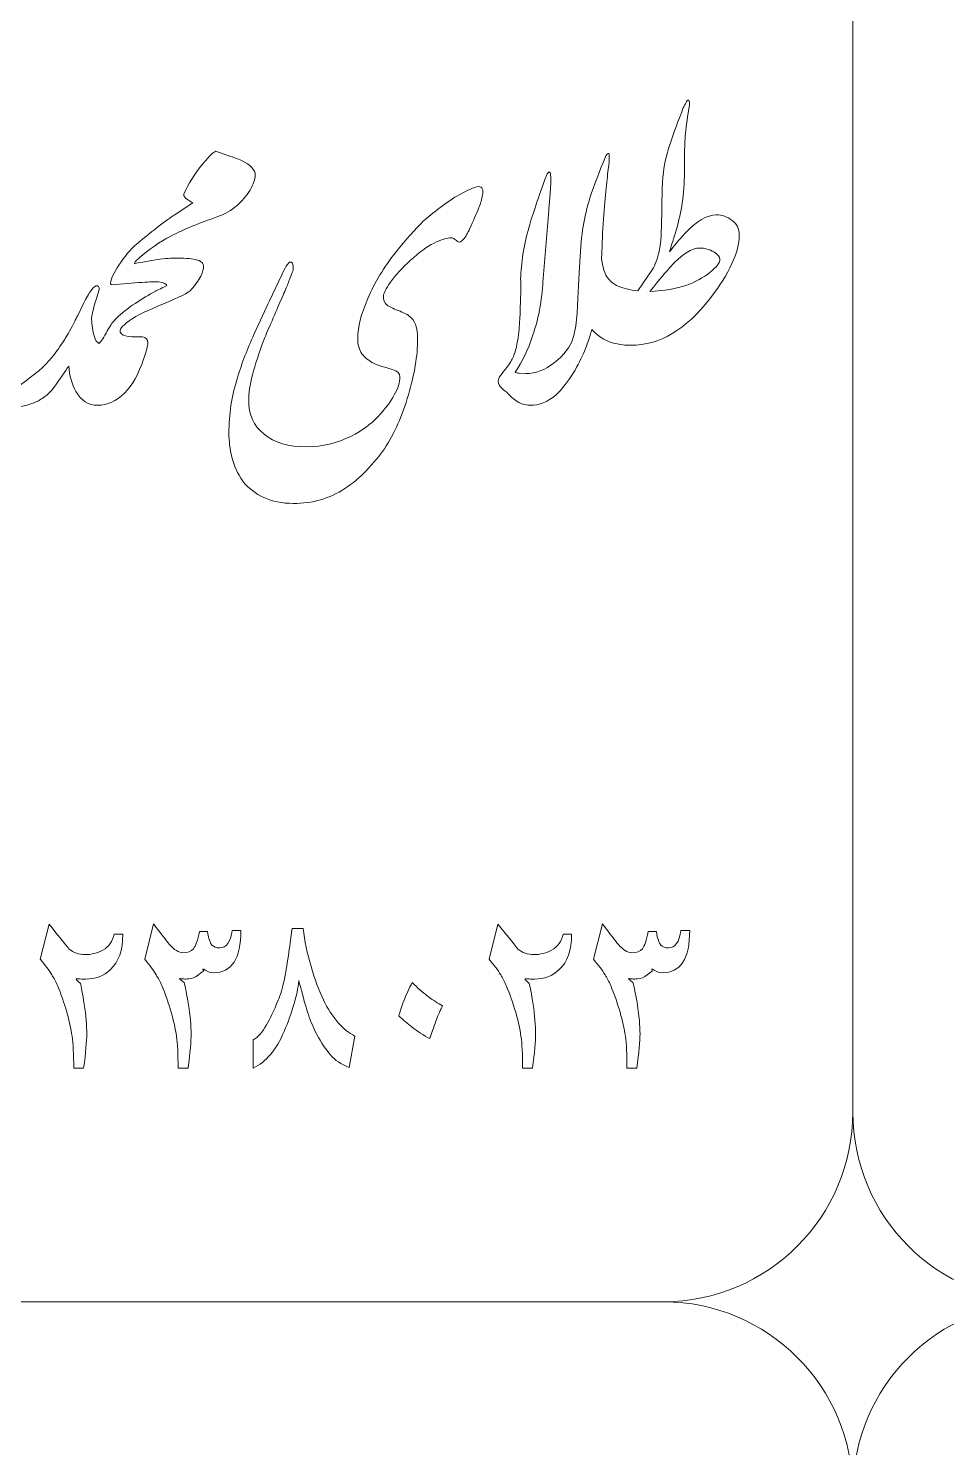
# Model space of a CAD drawing. Header units: millimetres. Extents: x 62 to 462, y 96 to 456.
# Drawn here: x 265.98 to 284.16, y 343.42 to 371.52 of the extents above; entities that cross this region are included whole.
import ezdxf

# ---------------------------------------------------------------- set-up
doc = ezdxf.new("R2010")
doc.units = ezdxf.units.MM
doc.header["$MEASUREMENT"] = 0
doc.layers.add('Layer 1', color=7, linetype='Continuous')

msp = doc.modelspace()

# ---------------------------------------------------------------- linework, layer by layer
at = {"layer": 'Layer 1', "color": 250, "lineweight": 18}
for points, knots in [([(256.0567, 376.3033), (256.0567, 376.3033), (278.5567, 376.3033), (278.5567, 376.3033), (280.6221, 376.3033), (282.3067, 374.6187), (282.3067, 372.5533), (282.3067, 372.5533), (282.3067, 350.0533), (282.3067, 350.0533), (282.3067, 347.9879), (280.6221, 346.3033), (278.5567, 346.3033), (278.5567, 346.3033), (256.0567, 346.3033), (256.0567, 346.3033), (253.9913, 346.3033), (252.3067, 347.9879), (252.3067, 350.0533), (252.3067, 350.0533), (252.3067, 372.5533), (252.3067, 372.5533), (252.3067, 374.6187), (253.9913, 376.3033), (256.0567, 376.3033)], [0, 0, 0, 0, 0.125, 0.125, 0.125, 0.25, 0.25, 0.25, 0.375, 0.375, 0.375, 0.5, 0.5, 0.5, 0.625, 0.625, 0.625, 0.75, 0.75, 0.75, 0.875, 0.875, 0.875, 1, 1, 1, 1]), ([(286.0567, 376.3033), (286.0567, 376.3033), (308.5567, 376.3033), (308.5567, 376.3033), (310.6221, 376.3033), (312.3067, 374.6187), (312.3067, 372.5533), (312.3067, 372.5533), (312.3067, 350.0533), (312.3067, 350.0533), (312.3067, 347.9879), (310.6221, 346.3033), (308.5567, 346.3033), (308.5567, 346.3033), (286.0567, 346.3033), (286.0567, 346.3033), (283.9913, 346.3033), (282.3067, 347.9879), (282.3067, 350.0533), (282.3067, 350.0533), (282.3067, 372.5533), (282.3067, 372.5533), (282.3067, 374.6187), (283.9913, 376.3033), (286.0567, 376.3033)], [0, 0, 0, 0, 0.125, 0.125, 0.125, 0.25, 0.25, 0.25, 0.375, 0.375, 0.375, 0.5, 0.5, 0.5, 0.625, 0.625, 0.625, 0.75, 0.75, 0.75, 0.875, 0.875, 0.875, 1, 1, 1, 1]), ([(277.3304, 366.9732), (277.338, 366.8896), (277.3533, 366.809), (277.3759, 366.7307), (277.4218, 366.5895), (277.5064, 366.4872), (277.6299, 366.4272), (277.7534, 366.3673), (277.8927, 366.332), (278.048, 366.3214), (278.048, 366.3214), (278.3584, 366.7765), (278.3584, 366.7765), (278.4096, 366.863), (278.4554, 367.0094), (278.4924, 367.2157), (278.5101, 367.3286), (278.5207, 367.5791), (278.5242, 367.9619), (278.5278, 368.3464), (278.5436, 368.6322), (278.5754, 368.8173), (278.6106, 368.9902), (278.6777, 369.2124), (278.7765, 369.4859), (278.877, 369.761), (278.9387, 369.9198), (278.9599, 369.9621), (278.9828, 370.0044), (279.0005, 370.0397), (279.0146, 370.068), (279.0322, 370.0962), (279.0481, 370.1014), (279.0604, 370.0856), (279.0745, 370.0697), (279.078, 370.0432), (279.071, 370.0044), (279.0339, 369.7734), (279.0075, 369.5864), (278.9934, 369.44), (278.9811, 369.2936), (278.974, 369.1542), (278.9757, 369.0219), (278.9775, 368.8896), (278.9757, 368.7186), (278.9687, 368.5086), (278.9616, 368.2988), (278.9405, 368.1048), (278.9052, 367.9284), (278.8717, 367.7502), (278.8293, 367.5791), (278.7765, 367.4115), (278.7253, 367.2457), (278.69, 367.1399), (278.6742, 367.094), (278.757, 367.1981), (278.8576, 367.3163), (278.9793, 367.4521), (279.2086, 367.7008), (279.4185, 367.8243), (279.6037, 367.8243), (279.7166, 367.8243), (279.8207, 367.7872), (279.9141, 367.7149), (280.0094, 367.6461), (280.0588, 367.5491), (280.0588, 367.4203), (280.0588, 367.0887), (279.863, 366.6707), (279.4749, 366.1627), (278.9987, 365.5488), (278.4783, 365.2419), (277.9139, 365.2419), (277.5739, 365.2419), (277.3163, 365.345), (277.1399, 365.5524), (277.1271, 365.5111), (277.1147, 365.4735), (277.1025, 365.4396), (277.0725, 365.3372), (277.0284, 365.2155), (276.9702, 365.0762), (276.9138, 364.9368), (276.8343, 364.7886), (276.7338, 364.6335), (276.6315, 364.4782), (276.5292, 364.353), (276.4251, 364.256), (276.2646, 364.1166), (276.0936, 364.0496), (275.9136, 364.0531), (275.8219, 364.0566), (275.7372, 364.0813), (275.6614, 364.1272), (275.589, 364.1748), (275.5221, 364.2348), (275.4603, 364.3036), (275.4039, 364.3477), (275.3703, 364.3776), (275.3562, 364.39), (275.3086, 364.4359), (275.2839, 364.4817), (275.2839, 364.5294), (275.2839, 364.5646), (275.3016, 364.6052), (275.3351, 364.6493), (275.3703, 364.6934), (275.4091, 364.7445), (275.455, 364.7992), (275.4744, 364.8257), (275.5026, 364.8681), (275.5362, 364.9227), (275.5714, 364.9774), (275.6014, 365.0514), (275.6279, 365.1432), (275.6526, 365.2332), (275.6755, 365.3531), (275.6913, 365.5013), (275.7055, 365.6494), (275.7143, 365.7782), (275.7178, 365.884), (275.7178, 365.884), (275.7284, 366.2051), (275.7284, 366.2051), (275.7319, 366.3144), (275.7319, 366.4308), (275.7284, 366.5508), (275.7354, 366.8683), (275.7901, 367.2123), (275.8942, 367.5844), (275.9665, 367.8366), (276.0812, 368.1753), (276.24, 368.6022), (276.2505, 368.6304), (276.2611, 368.6481), (276.2717, 368.6586), (276.2805, 368.6692), (276.2893, 368.6745), (276.2964, 368.6745), (276.3211, 368.6709), (276.3317, 368.6057), (276.3282, 368.4787), (276.3246, 368.417), (276.3176, 368.3164), (276.3069, 368.1789), (276.2964, 368.0377), (276.2893, 367.9478), (276.2858, 367.9107), (276.2858, 367.9107), (276.1729, 366.5667), (276.1729, 366.5667), (276.1659, 366.4044), (276.1464, 366.2209), (276.1164, 366.0128), (276.0812, 365.8134), (276.0318, 365.6194), (275.9665, 365.4289), (275.8766, 365.1503), (275.7602, 364.9104), (275.619, 364.711), (275.6261, 364.6969), (275.6544, 364.6899), (275.702, 364.6899), (275.702, 364.6899), (275.8325, 364.6846), (275.8325, 364.6846), (276.0212, 364.6776), (276.21, 364.7499), (276.4005, 364.8998), (276.5892, 365.0497), (276.7109, 365.2085), (276.762, 365.3742), (276.8132, 365.5419), (276.8414, 365.7094), (276.845, 365.8788), (276.8679, 366.2685), (276.8873, 366.6072), (276.9014, 366.8947), (276.9155, 367.1823), (276.9366, 367.4151), (276.9666, 367.595), (276.9949, 367.7732), (277.0425, 367.9689), (277.1078, 368.1789), (277.173, 368.3887), (277.2771, 368.6604), (277.4182, 368.9955), (277.4394, 369.0291), (277.457, 369.0432), (277.4747, 369.0361), (277.4923, 369.0291), (277.4853, 368.895), (277.4517, 368.6304), (277.4182, 368.3676), (277.3847, 367.9778), (277.3512, 367.461), (277.3476, 367.3266), (277.3408, 367.1646), (277.3304, 366.9732)], [0, 0, 0, 0, 0.0151515, 0.0151515, 0.0151515, 0.030303, 0.030303, 0.030303, 0.0454545, 0.0454545, 0.0454545, 0.0606061, 0.0606061, 0.0606061, 0.0757576, 0.0757576, 0.0757576, 0.0909091, 0.0909091, 0.0909091, 0.1060606, 0.1060606, 0.1060606, 0.1212121, 0.1212121, 0.1212121, 0.1363636, 0.1363636, 0.1363636, 0.1515152, 0.1515152, 0.1515152, 0.1666667, 0.1666667, 0.1666667, 0.1818182, 0.1818182, 0.1818182, 0.1969697, 0.1969697, 0.1969697, 0.2121212, 0.2121212, 0.2121212, 0.2272727, 0.2272727, 0.2272727, 0.2424242, 0.2424242, 0.2424242, 0.2575758, 0.2575758, 0.2575758, 0.2727273, 0.2727273, 0.2727273, 0.2878788, 0.2878788, 0.2878788, 0.3030303, 0.3030303, 0.3030303, 0.3181818, 0.3181818, 0.3181818, 0.3333333, 0.3333333, 0.3333333, 0.3484848, 0.3484848, 0.3484848, 0.3636364, 0.3636364, 0.3636364, 0.3787879, 0.3787879, 0.3787879, 0.3939394, 0.3939394, 0.3939394, 0.4090909, 0.4090909, 0.4090909, 0.4242424, 0.4242424, 0.4242424, 0.4393939, 0.4393939, 0.4393939, 0.4545455, 0.4545455, 0.4545455, 0.469697, 0.469697, 0.469697, 0.4848485, 0.4848485, 0.4848485, 0.5, 0.5, 0.5, 0.5151515, 0.5151515, 0.5151515, 0.530303, 0.530303, 0.530303, 0.5454545, 0.5454545, 0.5454545, 0.5606061, 0.5606061, 0.5606061, 0.5757576, 0.5757576, 0.5757576, 0.5909091, 0.5909091, 0.5909091, 0.6060606, 0.6060606, 0.6060606, 0.6212121, 0.6212121, 0.6212121, 0.6363636, 0.6363636, 0.6363636, 0.6515152, 0.6515152, 0.6515152, 0.6666667, 0.6666667, 0.6666667, 0.6818182, 0.6818182, 0.6818182, 0.6969697, 0.6969697, 0.6969697, 0.7121212, 0.7121212, 0.7121212, 0.7272727, 0.7272727, 0.7272727, 0.7424242, 0.7424242, 0.7424242, 0.7575758, 0.7575758, 0.7575758, 0.7727273, 0.7727273, 0.7727273, 0.7878788, 0.7878788, 0.7878788, 0.8030303, 0.8030303, 0.8030303, 0.8181818, 0.8181818, 0.8181818, 0.8333333, 0.8333333, 0.8333333, 0.8484848, 0.8484848, 0.8484848, 0.8636364, 0.8636364, 0.8636364, 0.8787879, 0.8787879, 0.8787879, 0.8939394, 0.8939394, 0.8939394, 0.9090909, 0.9090909, 0.9090909, 0.9242424, 0.9242424, 0.9242424, 0.9393939, 0.9393939, 0.9393939, 0.9545455, 0.9545455, 0.9545455, 0.969697, 0.969697, 0.969697, 0.9848485, 0.9848485, 0.9848485, 1, 1, 1, 1]), ([(268.1684, 367.2828), (268.2548, 367.3551), (268.3783, 367.4539), (268.5405, 367.5827), (268.6993, 367.7026), (268.8069, 367.782), (268.8669, 367.819), (268.8669, 367.819), (269.2373, 368.0625), (269.2373, 368.0625), (269.2285, 368.0695), (269.1915, 368.0924), (269.1297, 368.1294), (269.0821, 368.1542), (269.0574, 368.1876), (269.0574, 368.2335), (269.1474, 368.4328), (269.2708, 368.6304), (269.4296, 368.828), (269.5848, 369.0132), (269.6748, 369.0978), (269.703, 369.0802), (269.9817, 368.985), (270.1475, 368.9232), (270.1986, 368.9003), (270.3821, 368.8138), (270.4738, 368.715), (270.4738, 368.6057), (270.4738, 368.5299), (270.4385, 368.4311), (270.3697, 368.3112), (270.2939, 368.193), (270.2074, 368.0924), (270.1122, 368.006), (270.0046, 367.9161), (269.8794, 367.8437), (269.7347, 367.789), (269.359, 367.662), (269.0521, 367.5351), (268.8122, 367.408), (268.5762, 367.2848), (268.3639, 367.1394), (268.1775, 366.9701), (268.1775, 366.9701), (268.1701, 366.9582), (268.1701, 366.9582), (268.1313, 366.9353), (268.1067, 366.9123), (268.0943, 366.8912), (268.0819, 366.87), (268.0767, 366.8595), (268.0767, 366.8559), (268.1067, 366.863), (268.2372, 366.8859), (268.4647, 366.9282), (268.6323, 366.9547), (268.7734, 366.9688), (268.888, 366.9688), (269.052, 366.9688), (269.1879, 366.9582), (269.2902, 366.9388), (269.3978, 366.9177), (269.4507, 366.8683), (269.4507, 366.7889), (269.4507, 366.7572), (269.4313, 366.699), (269.3943, 366.6125), (269.3449, 366.5226), (269.2831, 366.4326), (269.2073, 366.3444), (269.1561, 366.2844), (268.9727, 366.1909), (268.6569, 366.0604), (268.343, 365.9281), (268.149, 365.8399), (268.0767, 365.7941), (268.0043, 365.7465), (267.9496, 365.7076), (267.9108, 365.6777), (267.89, 365.6502), (267.8672, 365.6297), (267.8426, 365.6168), (267.7887, 365.555), (267.7816, 365.5059), (267.8226, 365.4695), (267.8632, 365.4307), (267.932, 365.4113), (268.029, 365.4096), (268.126, 365.4078), (268.1966, 365.4078), (268.2407, 365.4078), (268.3095, 365.4007), (268.3448, 365.3601), (268.3448, 365.2878), (268.3448, 365.2367), (268.3165, 365.1273), (268.2618, 364.9633), (268.1649, 364.674), (268.0396, 364.4517), (267.8844, 364.2966), (267.7221, 364.1343), (267.5457, 364.0531), (267.3517, 364.0531), (267.17, 364.0531), (267.0271, 364.1448), (266.9231, 364.3265), (266.8439, 364.4712), (266.7954, 364.6392), (266.7791, 364.8303), (266.7089, 364.7246), (266.6141, 364.586), (266.4944, 364.4147), (266.4221, 364.3248), (266.3604, 364.2612), (266.3074, 364.2242), (266.2386, 364.1748), (266.1699, 364.136), (266.0993, 364.1078), (266.0288, 364.0778), (265.9512, 364.0549), (265.8665, 364.0355), (265.7818, 364.0161), (265.6989, 363.9966), (265.616, 363.9755), (265.616, 363.9755), (265.2738, 363.8926), (265.2738, 363.8926), (265.1362, 363.8697), (265.0515, 363.8661), (265.0215, 363.882), (265.0215, 363.9314), (265.078, 363.9914), (265.1927, 364.0637), (265.295, 364.1289), (265.4008, 364.196), (265.5066, 364.263), (265.6143, 364.33), (265.7201, 364.3953), (265.8276, 364.4606), (266.0993, 364.6511), (266.3039, 364.8292), (266.438, 364.9932), (266.5403, 365.122), (266.6214, 365.2332), (266.6796, 365.3301), (266.7184, 365.3848), (266.7749, 365.4801), (266.8507, 365.6142), (266.8507, 365.6142), (266.9007, 365.7166), (266.9007, 365.7166), (266.9127, 365.7446), (266.9254, 365.7715), (266.939, 365.7976), (266.9452, 365.8101), (266.9515, 365.8222), (266.958, 365.834), (266.958, 365.834), (267.0729, 366.0693), (267.0729, 366.0693), (267.1242, 366.1751), (267.1753, 366.2615), (267.2229, 366.3267), (267.267, 366.3921), (267.3093, 366.4238), (267.3464, 366.4203), (267.3816, 366.4026), (267.3922, 366.3691), (267.3781, 366.3162), (267.3393, 366.2033), (267.3164, 366.1292), (267.3058, 366.0939), (267.2667, 365.9638), (267.2411, 365.8608), (267.2298, 365.7864), (267.2472, 365.4744), (267.2981, 365.3052), (267.3834, 365.2773), (267.4205, 365.316), (267.4752, 365.399), (267.5439, 365.526), (267.5845, 365.6018), (267.6163, 365.6529), (267.6357, 365.6812), (267.6408, 365.6877), (267.6467, 365.6931), (267.6534, 365.6979), (267.6844, 365.736), (267.7227, 365.7765), (267.7662, 365.817), (267.8738, 365.914), (267.9814, 365.9969), (268.0925, 366.0693), (268.2336, 366.1627), (268.3695, 366.2439), (268.5, 366.3126), (268.5105, 366.3197), (268.5846, 366.3567), (268.7223, 366.422), (268.7223, 366.4555), (268.6675, 366.4802), (268.5564, 366.4944), (268.4612, 366.4979), (268.3306, 366.4944), (268.1701, 366.4837), (268.1701, 366.4837), (267.6321, 366.4414), (267.6321, 366.4414), (267.6075, 366.4414), (267.6004, 366.4626), (267.611, 366.5031), (267.6321, 366.5931), (267.6992, 366.7236), (267.8156, 366.8912), (267.9288, 367.0583), (268.0453, 367.1859), (268.1653, 367.2756), (268.1653, 367.2756), (268.1684, 367.2828), (268.1684, 367.2828)], [0, 0, 0, 0, 0.0136986, 0.0136986, 0.0136986, 0.0273973, 0.0273973, 0.0273973, 0.0410959, 0.0410959, 0.0410959, 0.0547945, 0.0547945, 0.0547945, 0.0684932, 0.0684932, 0.0684932, 0.0821918, 0.0821918, 0.0821918, 0.0958904, 0.0958904, 0.0958904, 0.109589, 0.109589, 0.109589, 0.1232877, 0.1232877, 0.1232877, 0.1369863, 0.1369863, 0.1369863, 0.1506849, 0.1506849, 0.1506849, 0.1643836, 0.1643836, 0.1643836, 0.1780822, 0.1780822, 0.1780822, 0.1917808, 0.1917808, 0.1917808, 0.2054795, 0.2054795, 0.2054795, 0.2191781, 0.2191781, 0.2191781, 0.2328767, 0.2328767, 0.2328767, 0.2465753, 0.2465753, 0.2465753, 0.260274, 0.260274, 0.260274, 0.2739726, 0.2739726, 0.2739726, 0.2876712, 0.2876712, 0.2876712, 0.3013699, 0.3013699, 0.3013699, 0.3150685, 0.3150685, 0.3150685, 0.3287671, 0.3287671, 0.3287671, 0.3424658, 0.3424658, 0.3424658, 0.3561644, 0.3561644, 0.3561644, 0.369863, 0.369863, 0.369863, 0.3835616, 0.3835616, 0.3835616, 0.3972603, 0.3972603, 0.3972603, 0.4109589, 0.4109589, 0.4109589, 0.4246575, 0.4246575, 0.4246575, 0.4383562, 0.4383562, 0.4383562, 0.4520548, 0.4520548, 0.4520548, 0.4657534, 0.4657534, 0.4657534, 0.4794521, 0.4794521, 0.4794521, 0.4931507, 0.4931507, 0.4931507, 0.5068493, 0.5068493, 0.5068493, 0.5205479, 0.5205479, 0.5205479, 0.5342466, 0.5342466, 0.5342466, 0.5479452, 0.5479452, 0.5479452, 0.5616438, 0.5616438, 0.5616438, 0.5753425, 0.5753425, 0.5753425, 0.5890411, 0.5890411, 0.5890411, 0.6027397, 0.6027397, 0.6027397, 0.6164384, 0.6164384, 0.6164384, 0.630137, 0.630137, 0.630137, 0.6438356, 0.6438356, 0.6438356, 0.6575342, 0.6575342, 0.6575342, 0.6712329, 0.6712329, 0.6712329, 0.6849315, 0.6849315, 0.6849315, 0.6986301, 0.6986301, 0.6986301, 0.7123288, 0.7123288, 0.7123288, 0.7260274, 0.7260274, 0.7260274, 0.739726, 0.739726, 0.739726, 0.7534247, 0.7534247, 0.7534247, 0.7671233, 0.7671233, 0.7671233, 0.7808219, 0.7808219, 0.7808219, 0.7945205, 0.7945205, 0.7945205, 0.8082192, 0.8082192, 0.8082192, 0.8219178, 0.8219178, 0.8219178, 0.8356164, 0.8356164, 0.8356164, 0.8493151, 0.8493151, 0.8493151, 0.8630137, 0.8630137, 0.8630137, 0.8767123, 0.8767123, 0.8767123, 0.890411, 0.890411, 0.890411, 0.9041096, 0.9041096, 0.9041096, 0.9178082, 0.9178082, 0.9178082, 0.9315068, 0.9315068, 0.9315068, 0.9452055, 0.9452055, 0.9452055, 0.9589041, 0.9589041, 0.9589041, 0.9726027, 0.9726027, 0.9726027, 0.9863014, 0.9863014, 0.9863014, 1, 1, 1, 1]), ([(274.9788, 368.2494), (274.9664, 368.163), (274.9434, 368.0801), (274.9152, 367.9989), (274.8852, 367.9178), (274.8376, 367.8049), (274.7706, 367.6602), (274.7036, 367.5156), (274.663, 367.4327), (274.6489, 367.4115), (274.5942, 367.3251), (274.5448, 367.2828), (274.5042, 367.2828), (274.4725, 367.304), (274.446, 367.3233), (274.4214, 367.3428), (274.3967, 367.3622), (274.3755, 367.371), (274.3543, 367.371), (274.2679, 367.371), (274.155, 367.3357), (274.0139, 367.2651), (273.871, 367.1946), (273.7176, 367.0817), (273.5482, 366.9265), (273.3789, 366.7713), (273.2466, 366.6266), (273.1514, 366.4926), (273.0579, 366.3585), (273.0102, 366.265), (273.0102, 366.2139), (273.0102, 366.138), (273.0332, 366.078), (273.0825, 366.0375), (273.1231, 366.0057), (273.1972, 365.9705), (273.3048, 365.9299), (273.4107, 365.8875), (273.483, 365.854), (273.5165, 365.8258), (273.6312, 365.7465), (273.6876, 365.5912), (273.6876, 365.3601), (273.6876, 365.0409), (273.6276, 364.674), (273.5059, 364.263), (273.386, 363.8502), (273.2272, 363.494), (273.0314, 363.1905), (272.9309, 363.0495), (272.8145, 362.9083), (272.6804, 362.7672), (272.5464, 362.6244), (272.4017, 362.5044), (272.2465, 362.4039), (271.9501, 362.2081), (271.608, 362.1093), (271.2234, 362.1093), (270.786, 362.1164), (270.4526, 362.2645), (270.225, 362.5538), (270.1227, 362.702), (270.0504, 362.859), (270.0117, 363.0248), (269.9711, 363.1905), (269.9517, 363.3476), (269.9517, 363.4957), (269.9517, 363.6845), (269.9658, 363.8697), (269.9922, 364.0513), (270.0204, 364.2312), (270.0628, 364.413), (270.121, 364.5964), (270.2109, 364.8927), (270.3186, 365.1785), (270.4473, 365.4537), (270.5743, 365.7288), (270.6766, 365.9511), (270.756, 366.1204), (270.756, 366.1204), (270.9994, 366.6372), (270.9994, 366.6372), (271.0276, 366.6954), (271.0559, 366.7518), (271.0876, 366.8083), (271.1176, 366.863), (271.1458, 366.8895), (271.1705, 366.8895), (271.204, 366.8895), (271.2234, 366.863), (271.2252, 366.8083), (271.227, 366.7518), (271.2199, 366.7113), (271.2058, 366.6831), (271.1688, 366.5843), (271.1352, 366.4996), (271.1088, 366.4326), (271.0806, 366.3656), (271.04, 366.2685), (270.9835, 366.1416), (270.9288, 366.0128), (270.8689, 365.8752), (270.8054, 365.727), (270.7419, 365.5789), (270.689, 365.4572), (270.6484, 365.3601), (270.4455, 364.824), (270.3432, 364.42), (270.3432, 364.1519), (270.3432, 363.8697), (270.4438, 363.6456), (270.6466, 363.4798), (270.8477, 363.3141), (271.1317, 363.2311), (271.4968, 363.2311), (271.8002, 363.2311), (272.093, 363.3017), (272.377, 363.4428), (272.5869, 363.5504), (272.7633, 363.6792), (272.9044, 363.8309), (273.0455, 363.9825), (273.1531, 364.1254), (273.2272, 364.2577), (273.3013, 364.39), (273.3384, 364.5099), (273.3384, 364.6158), (273.3384, 364.6811), (273.2889, 364.7304), (273.1902, 364.7604), (273.0914, 364.7922), (273.0208, 364.8133), (272.9767, 364.824), (272.9344, 364.8327), (272.885, 364.8522), (272.8286, 364.8804), (272.7228, 364.9315), (272.6416, 364.9968), (272.5851, 365.0744), (272.5305, 365.152), (272.5023, 365.2578), (272.5023, 365.3919), (272.5023, 365.5947), (272.5692, 365.854), (272.7015, 366.1662), (272.8338, 366.4802), (273.0208, 366.7889), (273.2625, 367.0923), (273.46, 367.3392), (273.6399, 367.5421), (273.8004, 367.6956), (273.8869, 367.7749), (273.998, 367.8666), (274.1321, 367.9672), (274.2661, 368.0695), (274.3967, 368.1559), (274.5254, 368.2282), (274.6806, 368.3182), (274.8024, 368.3694), (274.8923, 368.3835), (274.9293, 368.3835), (274.9558, 368.3676), (274.9699, 368.3376), (274.9823, 368.3058), (274.9858, 368.2776), (274.9788, 368.2494)], [0, 0, 0, 0, 0.0181818, 0.0181818, 0.0181818, 0.0363636, 0.0363636, 0.0363636, 0.0545455, 0.0545455, 0.0545455, 0.0727273, 0.0727273, 0.0727273, 0.0909091, 0.0909091, 0.0909091, 0.1090909, 0.1090909, 0.1090909, 0.1272727, 0.1272727, 0.1272727, 0.1454545, 0.1454545, 0.1454545, 0.1636364, 0.1636364, 0.1636364, 0.1818182, 0.1818182, 0.1818182, 0.2, 0.2, 0.2, 0.2181818, 0.2181818, 0.2181818, 0.2363636, 0.2363636, 0.2363636, 0.2545455, 0.2545455, 0.2545455, 0.2727273, 0.2727273, 0.2727273, 0.2909091, 0.2909091, 0.2909091, 0.3090909, 0.3090909, 0.3090909, 0.3272727, 0.3272727, 0.3272727, 0.3454545, 0.3454545, 0.3454545, 0.3636364, 0.3636364, 0.3636364, 0.3818182, 0.3818182, 0.3818182, 0.4, 0.4, 0.4, 0.4181818, 0.4181818, 0.4181818, 0.4363636, 0.4363636, 0.4363636, 0.4545455, 0.4545455, 0.4545455, 0.4727273, 0.4727273, 0.4727273, 0.4909091, 0.4909091, 0.4909091, 0.5090909, 0.5090909, 0.5090909, 0.5272727, 0.5272727, 0.5272727, 0.5454545, 0.5454545, 0.5454545, 0.5636364, 0.5636364, 0.5636364, 0.5818182, 0.5818182, 0.5818182, 0.6, 0.6, 0.6, 0.6181818, 0.6181818, 0.6181818, 0.6363636, 0.6363636, 0.6363636, 0.6545455, 0.6545455, 0.6545455, 0.6727273, 0.6727273, 0.6727273, 0.6909091, 0.6909091, 0.6909091, 0.7090909, 0.7090909, 0.7090909, 0.7272727, 0.7272727, 0.7272727, 0.7454545, 0.7454545, 0.7454545, 0.7636364, 0.7636364, 0.7636364, 0.7818182, 0.7818182, 0.7818182, 0.8, 0.8, 0.8, 0.8181818, 0.8181818, 0.8181818, 0.8363636, 0.8363636, 0.8363636, 0.8545455, 0.8545455, 0.8545455, 0.8727273, 0.8727273, 0.8727273, 0.8909091, 0.8909091, 0.8909091, 0.9090909, 0.9090909, 0.9090909, 0.9272727, 0.9272727, 0.9272727, 0.9454545, 0.9454545, 0.9454545, 0.9636364, 0.9636364, 0.9636364, 0.9818182, 0.9818182, 0.9818182, 1, 1, 1, 1]), ([(279.676, 366.9441), (279.676, 366.9882), (279.6354, 367.0358), (279.5526, 367.0887), (279.4626, 367.1399), (279.3726, 367.1664), (279.2827, 367.1664), (279.1186, 367.1734), (278.9175, 367.0428), (278.6847, 366.7783), (278.6142, 366.7059), (278.4819, 366.549), (278.2861, 366.3073), (278.5754, 366.3214), (278.8135, 366.362), (279.0022, 366.4272), (279.1892, 366.4926), (279.348, 366.579), (279.4749, 366.6848), (279.609, 366.7924), (279.676, 366.8788), (279.676, 366.9441)], [0, 0, 0, 0, 0.1428571, 0.1428571, 0.1428571, 0.2857143, 0.2857143, 0.2857143, 0.4285714, 0.4285714, 0.4285714, 0.5714286, 0.5714286, 0.5714286, 0.7142857, 0.7142857, 0.7142857, 0.8571429, 0.8571429, 0.8571429, 1, 1, 1, 1]), ([(256.0567, 346.3033), (256.0567, 346.3033), (278.5567, 346.3033), (278.5567, 346.3033), (280.6221, 346.3033), (282.3067, 344.6187), (282.3067, 342.5533), (282.3067, 342.5533), (282.3067, 320.0533), (282.3067, 320.0533), (282.3067, 317.9879), (280.6221, 316.3033), (278.5567, 316.3033), (278.5567, 316.3033), (256.0567, 316.3033), (256.0567, 316.3033), (253.9913, 316.3033), (252.3067, 317.9879), (252.3067, 320.0533), (252.3067, 320.0533), (252.3067, 342.5533), (252.3067, 342.5533), (252.3067, 344.6187), (253.9913, 346.3033), (256.0567, 346.3033)], [0, 0, 0, 0, 0.125, 0.125, 0.125, 0.25, 0.25, 0.25, 0.375, 0.375, 0.375, 0.5, 0.5, 0.5, 0.625, 0.625, 0.625, 0.75, 0.75, 0.75, 0.875, 0.875, 0.875, 1, 1, 1, 1]), ([(286.0567, 346.3033), (286.0567, 346.3033), (308.5567, 346.3033), (308.5567, 346.3033), (310.6221, 346.3033), (312.3067, 344.6187), (312.3067, 342.5533), (312.3067, 342.5533), (312.3067, 320.0533), (312.3067, 320.0533), (312.3067, 317.9879), (310.6221, 316.3033), (308.5567, 316.3033), (308.5567, 316.3033), (286.0567, 316.3033), (286.0567, 316.3033), (283.9913, 316.3033), (282.3067, 317.9879), (282.3067, 320.0533), (282.3067, 320.0533), (282.3067, 342.5533), (282.3067, 342.5533), (282.3067, 344.6187), (283.9913, 346.3033), (286.0567, 346.3033)], [0, 0, 0, 0, 0.125, 0.125, 0.125, 0.25, 0.25, 0.25, 0.375, 0.375, 0.375, 0.5, 0.5, 0.5, 0.625, 0.625, 0.625, 0.75, 0.75, 0.75, 0.875, 0.875, 0.875, 1, 1, 1, 1])]:
    msp.add_open_spline(points, degree=3, knots=knots, dxfattribs=at)
at = {"layer": 'Layer 1', "color": 250, "lineweight": 9}
for points, knots in [([(267.1005, 353.177), (267.2301, 353.177), (267.3474, 353.207), (267.4541, 353.2652), (267.5767, 353.3322), (267.6516, 353.4372), (267.6789, 353.58), (267.6789, 353.58), (267.85, 353.58), (267.85, 353.58), (267.85, 353.2634), (267.768, 353.0298), (267.604, 352.8799), (267.47, 352.7564), (267.3068, 352.6938), (267.1163, 352.6938), (267.1163, 352.6938), (267.0775, 352.6938), (267.0775, 352.6938), (267.022, 352.6938), (266.977, 352.6956), (266.9417, 352.6991), (266.9065, 352.7026), (266.9294, 352.6717), (267.0105, 352.6065), (267.0273, 352.5465), (267.0529, 352.4072), (267.0864, 352.1894), (267.1199, 351.9716), (267.1366, 351.7767), (267.1366, 351.6065), (267.1366, 351.4637), (267.1163, 351.237), (267.0749, 350.9275), (267.0749, 350.9275), (266.8783, 350.9275), (266.8783, 350.9275), (266.8783, 351.2026), (266.8677, 351.4143), (266.8465, 351.5615), (266.8245, 351.7088), (266.7901, 351.8666), (266.7416, 352.0351), (266.6878, 352.2211), (266.6261, 352.3984), (266.5555, 352.565), (266.5211, 352.6426), (266.4841, 352.7132), (266.4444, 352.7767), (266.388, 352.8719), (266.3121, 352.9742), (266.2169, 353.0844), (266.2169, 353.0844), (266.3897, 353.7793), (266.3897, 353.7793), (266.552, 353.5791), (266.6834, 353.416), (266.7857, 353.2881), (266.8747, 353.2141), (266.9797, 353.177), (267.1005, 353.177)], [0, 0, 0, 0, 0.05, 0.05, 0.05, 0.1, 0.1, 0.1, 0.15, 0.15, 0.15, 0.2, 0.2, 0.2, 0.25, 0.25, 0.25, 0.3, 0.3, 0.3, 0.35, 0.35, 0.35, 0.4, 0.4, 0.4, 0.45, 0.45, 0.45, 0.5, 0.5, 0.5, 0.55, 0.55, 0.55, 0.6, 0.6, 0.6, 0.65, 0.65, 0.65, 0.7, 0.7, 0.7, 0.75, 0.75, 0.75, 0.8, 0.8, 0.8, 0.85, 0.85, 0.85, 0.9, 0.9, 0.9, 0.95, 0.95, 0.95, 1, 1, 1, 1]), ([(269.7698, 353.3093), (269.8985, 353.3093), (269.9805, 353.4257), (270.0149, 353.6576), (270.0149, 353.6576), (270.1886, 353.6576), (270.1886, 353.6576), (270.1886, 353.0977), (270.007, 352.8181), (269.6454, 352.8181), (269.589, 352.8181), (269.5352, 352.8358), (269.484, 352.871), (269.4338, 352.9063), (269.4223, 352.8993), (269.4523, 352.849), (269.4541, 352.8578), (269.4197, 352.834), (269.3482, 352.7767), (269.2848, 352.7238), (269.2204, 352.6964), (269.1551, 352.6964), (269.1463, 352.6964), (269.1357, 352.6964), (269.1225, 352.6956), (269.1093, 352.6947), (269.0943, 352.6938), (269.0775, 352.6938), (269.0467, 352.6938), (269.0158, 352.6973), (268.9858, 352.7035), (268.9558, 352.7097), (268.9814, 352.6832), (269.0643, 352.6241), (269.0872, 352.5456), (269.1154, 352.3984), (269.1507, 352.1823), (269.186, 351.9672), (269.2036, 351.7749), (269.2036, 351.6065), (269.2036, 351.4637), (269.1833, 351.237), (269.1419, 350.9275), (269.1419, 350.9275), (268.9453, 350.9275), (268.9453, 350.9275), (268.9453, 351.2026), (268.9347, 351.4143), (268.9135, 351.5615), (268.8915, 351.7088), (268.8571, 351.8666), (268.8086, 352.0351), (268.7557, 352.2211), (268.6931, 352.3984), (268.6225, 352.565), (268.5881, 352.6426), (268.5511, 352.7132), (268.5114, 352.7767), (268.455, 352.8719), (268.3791, 352.9742), (268.2839, 353.0844), (268.2839, 353.0844), (268.4603, 353.7872), (268.4603, 353.7872), (268.6102, 353.5871), (268.7133, 353.453), (268.7698, 353.3843), (268.8685, 353.2705), (268.9585, 353.2132), (269.0414, 353.2132), (269.1357, 353.2132), (269.2054, 353.2405), (269.2504, 353.2934), (269.2936, 353.3455), (269.3324, 353.4583), (269.3668, 353.632), (269.3668, 353.632), (269.5273, 353.632), (269.5273, 353.632), (269.5511, 353.4945), (269.5802, 353.4063), (269.6146, 353.3675), (269.6489, 353.3287), (269.701, 353.3093), (269.7698, 353.3093)], [0, 0, 0, 0, 0.0357143, 0.0357143, 0.0357143, 0.0714286, 0.0714286, 0.0714286, 0.1071429, 0.1071429, 0.1071429, 0.1428571, 0.1428571, 0.1428571, 0.1785714, 0.1785714, 0.1785714, 0.2142857, 0.2142857, 0.2142857, 0.25, 0.25, 0.25, 0.2857143, 0.2857143, 0.2857143, 0.3214286, 0.3214286, 0.3214286, 0.3571429, 0.3571429, 0.3571429, 0.3928571, 0.3928571, 0.3928571, 0.4285714, 0.4285714, 0.4285714, 0.4642857, 0.4642857, 0.4642857, 0.5, 0.5, 0.5, 0.5357143, 0.5357143, 0.5357143, 0.5714286, 0.5714286, 0.5714286, 0.6071429, 0.6071429, 0.6071429, 0.6428571, 0.6428571, 0.6428571, 0.6785714, 0.6785714, 0.6785714, 0.7142857, 0.7142857, 0.7142857, 0.75, 0.75, 0.75, 0.7857143, 0.7857143, 0.7857143, 0.8214286, 0.8214286, 0.8214286, 0.8571429, 0.8571429, 0.8571429, 0.8928571, 0.8928571, 0.8928571, 0.9285714, 0.9285714, 0.9285714, 0.9642857, 0.9642857, 0.9642857, 1, 1, 1, 1]), ([(275.9893, 353.177), (276.1189, 353.177), (276.2362, 353.207), (276.3429, 353.2652), (276.4655, 353.3322), (276.5404, 353.4372), (276.5677, 353.58), (276.5677, 353.58), (276.7388, 353.58), (276.7388, 353.58), (276.7388, 353.2634), (276.6568, 353.0298), (276.4928, 352.8799), (276.3588, 352.7564), (276.1956, 352.6938), (276.0051, 352.6938), (276.0051, 352.6938), (275.9663, 352.6938), (275.9663, 352.6938), (275.9108, 352.6938), (275.8658, 352.6956), (275.8305, 352.6991), (275.7953, 352.7026), (275.8182, 352.6717), (275.8993, 352.6065), (275.9161, 352.5465), (275.9417, 352.4072), (275.9752, 352.1894), (276.0087, 351.9716), (276.0254, 351.7767), (276.0254, 351.6065), (276.0254, 351.4637), (276.0051, 351.237), (275.9637, 350.9275), (275.9637, 350.9275), (275.7671, 350.9275), (275.7671, 350.9275), (275.7671, 351.2026), (275.7565, 351.4143), (275.7353, 351.5615), (275.7133, 351.7088), (275.6789, 351.8666), (275.6304, 352.0351), (275.5766, 352.2211), (275.5149, 352.3984), (275.4443, 352.565), (275.4099, 352.6426), (275.3729, 352.7132), (275.3332, 352.7767), (275.2768, 352.8719), (275.2009, 352.9742), (275.1057, 353.0844), (275.1057, 353.0844), (275.2785, 353.7793), (275.2785, 353.7793), (275.4408, 353.5791), (275.5722, 353.416), (275.6745, 353.2881), (275.7635, 353.2141), (275.8685, 353.177), (275.9893, 353.177)], [0, 0, 0, 0, 0.05, 0.05, 0.05, 0.1, 0.1, 0.1, 0.15, 0.15, 0.15, 0.2, 0.2, 0.2, 0.25, 0.25, 0.25, 0.3, 0.3, 0.3, 0.35, 0.35, 0.35, 0.4, 0.4, 0.4, 0.45, 0.45, 0.45, 0.5, 0.5, 0.5, 0.55, 0.55, 0.55, 0.6, 0.6, 0.6, 0.65, 0.65, 0.65, 0.7, 0.7, 0.7, 0.75, 0.75, 0.75, 0.8, 0.8, 0.8, 0.85, 0.85, 0.85, 0.9, 0.9, 0.9, 0.95, 0.95, 0.95, 1, 1, 1, 1]), ([(278.6586, 353.3093), (278.7873, 353.3093), (278.8693, 353.4257), (278.9037, 353.6576), (278.9037, 353.6576), (279.0774, 353.6576), (279.0774, 353.6576), (279.0774, 353.0977), (278.8958, 352.8181), (278.5342, 352.8181), (278.4778, 352.8181), (278.424, 352.8358), (278.3728, 352.871), (278.3226, 352.9063), (278.3111, 352.8993), (278.3411, 352.849), (278.3429, 352.8578), (278.3085, 352.834), (278.237, 352.7767), (278.1736, 352.7238), (278.1092, 352.6964), (278.0439, 352.6964), (278.0351, 352.6964), (278.0245, 352.6964), (278.0113, 352.6956), (277.9981, 352.6947), (277.9831, 352.6938), (277.9663, 352.6938), (277.9355, 352.6938), (277.9046, 352.6973), (277.8746, 352.7035), (277.8446, 352.7097), (277.8702, 352.6832), (277.9531, 352.6241), (277.976, 352.5456), (278.0042, 352.3984), (278.0395, 352.1823), (278.0748, 351.9672), (278.0924, 351.7749), (278.0924, 351.6065), (278.0924, 351.4637), (278.0721, 351.237), (278.0307, 350.9275), (278.0307, 350.9275), (277.8341, 350.9275), (277.8341, 350.9275), (277.8341, 351.2026), (277.8235, 351.4143), (277.8023, 351.5615), (277.7803, 351.7088), (277.7459, 351.8666), (277.6974, 352.0351), (277.6445, 352.2211), (277.5819, 352.3984), (277.5113, 352.565), (277.4769, 352.6426), (277.4399, 352.7132), (277.4002, 352.7767), (277.3438, 352.8719), (277.2679, 352.9742), (277.1727, 353.0844), (277.1727, 353.0844), (277.3491, 353.7872), (277.3491, 353.7872), (277.499, 353.5871), (277.6021, 353.453), (277.6586, 353.3843), (277.7573, 353.2705), (277.8473, 353.2132), (277.9302, 353.2132), (278.0245, 353.2132), (278.0942, 353.2405), (278.1392, 353.2934), (278.1824, 353.3455), (278.2212, 353.4583), (278.2556, 353.632), (278.2556, 353.632), (278.4161, 353.632), (278.4161, 353.632), (278.4399, 353.4945), (278.469, 353.4063), (278.5034, 353.3675), (278.5377, 353.3287), (278.5898, 353.3093), (278.6586, 353.3093)], [0, 0, 0, 0, 0.0357143, 0.0357143, 0.0357143, 0.0714286, 0.0714286, 0.0714286, 0.1071429, 0.1071429, 0.1071429, 0.1428571, 0.1428571, 0.1428571, 0.1785714, 0.1785714, 0.1785714, 0.2142857, 0.2142857, 0.2142857, 0.25, 0.25, 0.25, 0.2857143, 0.2857143, 0.2857143, 0.3214286, 0.3214286, 0.3214286, 0.3571429, 0.3571429, 0.3571429, 0.3928571, 0.3928571, 0.3928571, 0.4285714, 0.4285714, 0.4285714, 0.4642857, 0.4642857, 0.4642857, 0.5, 0.5, 0.5, 0.5357143, 0.5357143, 0.5357143, 0.5714286, 0.5714286, 0.5714286, 0.6071429, 0.6071429, 0.6071429, 0.6428571, 0.6428571, 0.6428571, 0.6785714, 0.6785714, 0.6785714, 0.7142857, 0.7142857, 0.7142857, 0.75, 0.75, 0.75, 0.7857143, 0.7857143, 0.7857143, 0.8214286, 0.8214286, 0.8214286, 0.8571429, 0.8571429, 0.8571429, 0.8928571, 0.8928571, 0.8928571, 0.9285714, 0.9285714, 0.9285714, 0.9642857, 0.9642857, 0.9642857, 1, 1, 1, 1]), ([(270.4338, 351.4875), (270.5255, 351.5395), (270.6128, 351.6391), (270.6974, 351.7873), (270.7627, 351.8993), (270.8403, 352.0633), (270.9302, 352.2785), (270.9735, 352.3799), (271.0131, 352.5139), (271.0493, 352.6814), (271.0731, 352.8005), (271.0996, 352.9583), (271.1287, 353.1567), (271.1516, 353.3119), (271.1754, 353.4918), (271.201, 353.6964), (271.201, 353.6964), (271.4205, 353.6964), (271.4205, 353.6964), (271.4523, 353.4486), (271.5043, 353.1964), (271.5784, 352.9407), (271.6525, 352.685), (271.7336, 352.4663), (271.8218, 352.2837), (271.9038, 352.1091), (272.0025, 351.9575), (272.1163, 351.8287), (272.2177, 351.7097), (272.3279, 351.6224), (272.447, 351.5651), (272.447, 351.5651), (272.3332, 350.9425), (272.3332, 350.9425), (272.1763, 351.0042), (272.0528, 351.088), (271.962, 351.1929), (271.872, 351.2979), (271.7821, 351.4337), (271.6921, 351.5986), (271.6304, 351.7141), (271.574, 351.8455), (271.5246, 351.9919), (271.4867, 352.1056), (271.4408, 352.2635), (271.387, 352.4672), (271.3465, 352.6188), (271.3288, 352.6823), (271.3359, 352.6576), (271.305, 352.3719), (271.2071, 352.0368), (271.044, 351.6532), (270.8888, 351.2899), (270.686, 351.0492), (270.4338, 350.9319), (270.4338, 350.9319), (270.4338, 351.4875), (270.4338, 351.4875)], [0, 0, 0, 0, 0.0526316, 0.0526316, 0.0526316, 0.1052632, 0.1052632, 0.1052632, 0.1578947, 0.1578947, 0.1578947, 0.2105263, 0.2105263, 0.2105263, 0.2631579, 0.2631579, 0.2631579, 0.3157895, 0.3157895, 0.3157895, 0.3684211, 0.3684211, 0.3684211, 0.4210526, 0.4210526, 0.4210526, 0.4736842, 0.4736842, 0.4736842, 0.5263158, 0.5263158, 0.5263158, 0.5789474, 0.5789474, 0.5789474, 0.6315789, 0.6315789, 0.6315789, 0.6842105, 0.6842105, 0.6842105, 0.7368421, 0.7368421, 0.7368421, 0.7894737, 0.7894737, 0.7894737, 0.8421053, 0.8421053, 0.8421053, 0.8947368, 0.8947368, 0.8947368, 0.9473684, 0.9473684, 0.9473684, 1, 1, 1, 1]), ([(273.9329, 351.5139), (273.8032, 351.5809), (273.6859, 351.6559), (273.581, 351.7388), (273.4937, 351.8058), (273.4055, 351.8816), (273.3173, 351.9654), (273.335, 352.0395), (273.3667, 352.1391), (273.4143, 352.2643), (273.462, 352.3887), (273.5184, 352.5095), (273.5837, 352.6241), (273.6815, 352.5227), (273.7829, 352.4328), (273.887, 352.3543), (273.9919, 352.2758), (274.0898, 352.2123), (274.1833, 352.1621), (274.1418, 352.088), (274.0978, 351.9875), (274.0501, 351.8596), (274.0025, 351.7326), (273.9637, 351.6171), (273.9329, 351.5139)], [0, 0, 0, 0, 0.125, 0.125, 0.125, 0.25, 0.25, 0.25, 0.375, 0.375, 0.375, 0.5, 0.5, 0.5, 0.625, 0.625, 0.625, 0.75, 0.75, 0.75, 0.875, 0.875, 0.875, 1, 1, 1, 1])]:
    msp.add_open_spline(points, degree=3, knots=knots, dxfattribs=at)

doc.saveas('drawing.dxf')
